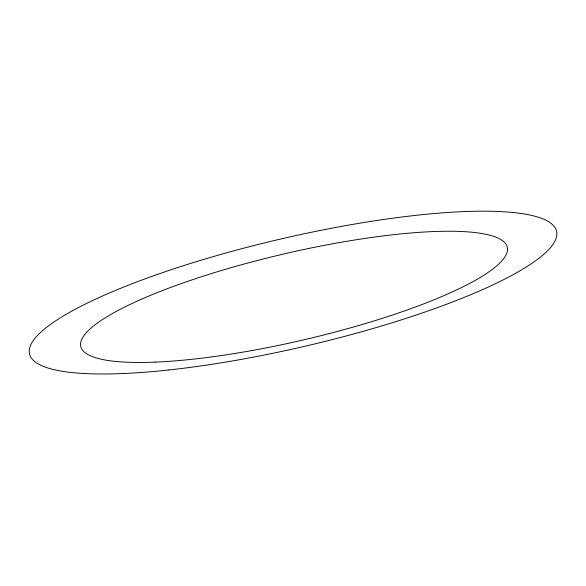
<?xml version="1.0" encoding="UTF-8"?>
<svg xmlns="http://www.w3.org/2000/svg" width="586" height="586" viewBox="0 0 586 586"><rect width="100%" height="100%" fill="white"/><g stroke="black" fill="none" stroke-linecap="round" stroke-linejoin="round"><path stroke-width="0.88" d="M168.885 369.964A270.564 54.967 -13.1 0 0 556.7 231.99A270.564 54.967 -13.1 0 0 153.51 275.801A270.564 54.967 -13.1 0 0 168.885 369.964M155.239 362.119A218.966 44.075 -13.1 0 0 503.916 258.36A218.966 44.075 -13.1 0 0 222.914 270.073A218.966 44.075 -13.1 0 0 155.239 362.119"/></g></svg>
